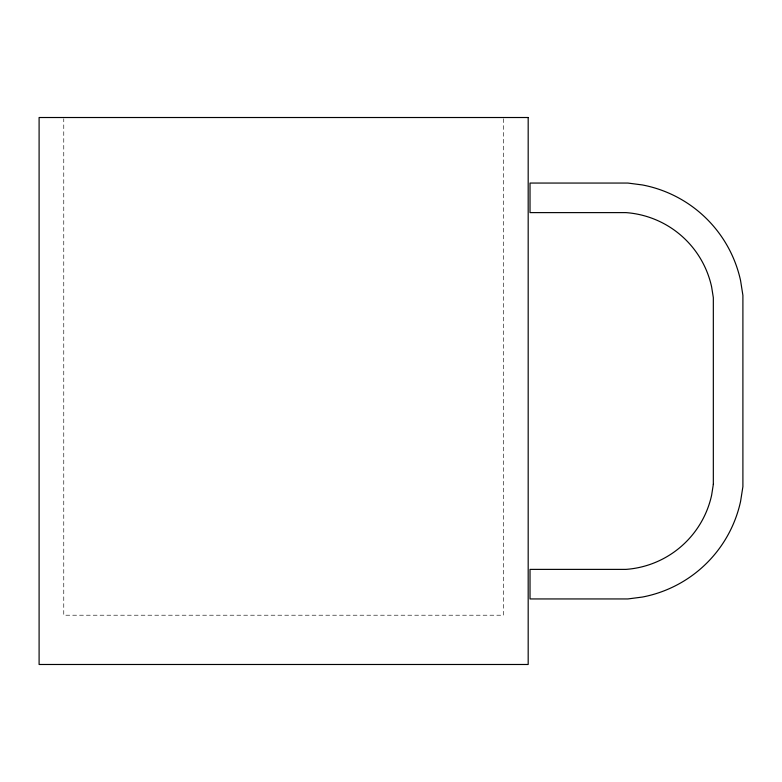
<?xml version="1.0" encoding="UTF-8"?>
<svg xmlns="http://www.w3.org/2000/svg" width="782" height="782" viewBox="0 0 782 782"><rect width="100%" height="100%" fill="white"/><g stroke="black" fill="none" stroke-linecap="round" stroke-linejoin="round"><path stroke-width="0.59" stroke-dasharray="3.91 2.93" d="M503.52 118.737L503.52 615.209L63.762 615.209L63.762 118.737"/><path stroke-width="1.17" d="M713.331 484.351L711.649 495.074A94.69 94.69 0 0 1 625.962 569.384L530.02 569.384L530.02 598.944L627.887 598.944L642.413 597.047A124.328 124.328 0 0 0 740.583 501.379L742.9 486.658L742.9 295.342L740.583 280.621A124.328 124.328 0 0 0 642.413 184.953L627.887 183.056L530.02 183.056L530.02 212.616L625.962 212.616A94.69 94.69 0 0 1 711.63 286.926L713.331 297.649L713.331 484.351M528.182 117.515L39.1 117.515L39.1 664.485L528.182 664.485L528.182 117.515"/></g></svg>
